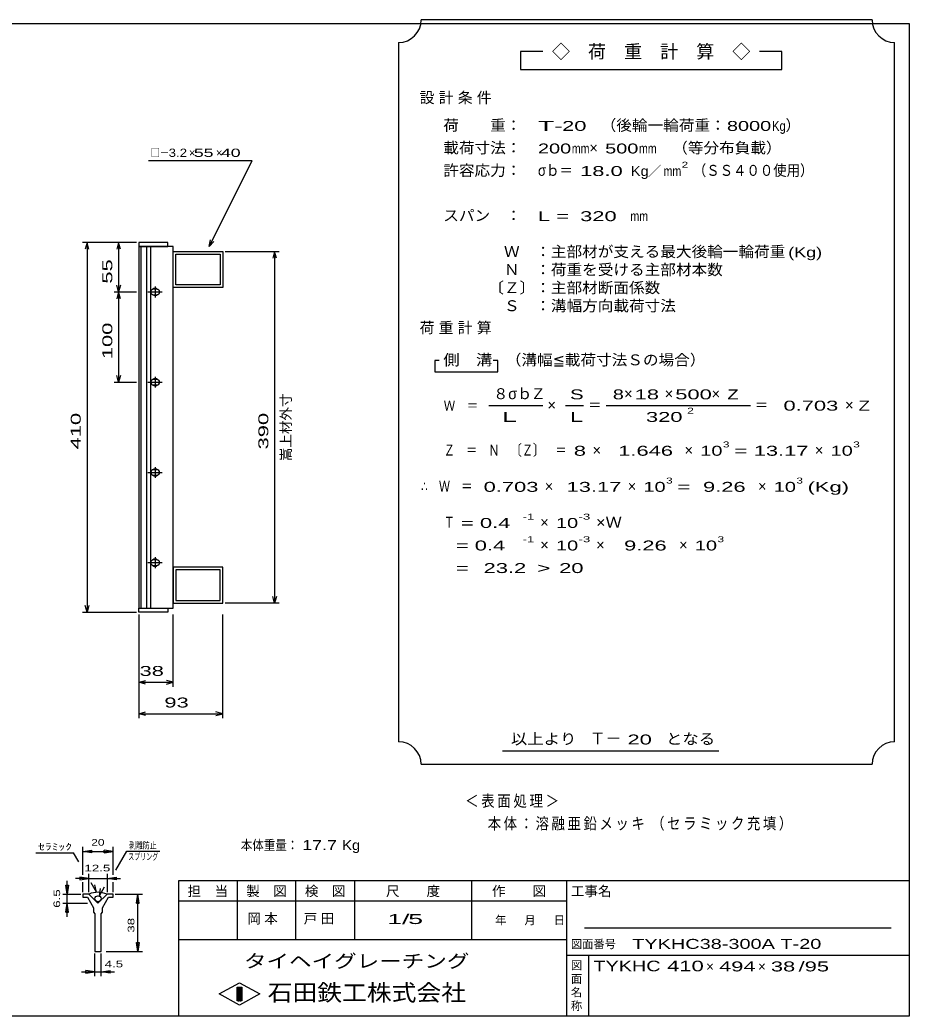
# Model space of a CAD drawing. Units: millimetres, scale not verified. Extents: x -910 to 864, y -642 to 529.
# Drawn here: x -121 to 864, y -575 to 529 of the extents above; entities that cross this region are included whole.
import ezdxf
from ezdxf.enums import TextEntityAlignment as Align

# ---------------------------------------------------------------- set-up
doc = ezdxf.new("R2010")
doc.units = ezdxf.units.MM
doc.header["$LTSCALE"] = 5
for name, color, linetype, lineweight in [('0_2', 150, 'Continuous', 25), ('16', 3, 'Continuous', 25), ('22', 2, 'Continuous', 25), ('32', 4, 'Continuous', 25)]:
    doc.layers.add(name, color=color, linetype=linetype, lineweight=lineweight)
doc.styles.add('ベクトル', font='')
doc.styles.get('ベクトル').set_extended_font_data('ベクトル')

msp = doc.modelspace()

# ---------------------------------------------------------------- linework, layer by layer
at = {"layer": '0_2'}
for p, q in [((-865.5, 525), (864.5, 525)), ((864.5, 525), (864.5, -575)), ((864.5, -425), (54.5, -425)), ((54.5, -425), (54.5, -575)), ((119.5, -425), (119.5, -490)), ((184.5, -490), (184.5, -425)), ((249.5, -425), (249.5, -490)), ((379.5, -490), (379.5, -425)), ((484.5, -425), (484.5, -575)), ((484.5, -447.5), (54.5, -447.5)), ((844.5, -477.5), (504.5, -477.5)), ((54.5, -490), (484.5, -490)), ((484.5, -507.5), (864.5, -507.5)), ((509.5, -575), (509.5, -507.5)), ((99.5, -550.5), (122, -538)), ((122, -538), (144.5, -550.5)), ((122, -563), (99.5, -550.5)), ((119.5, -543), (124.5, -543)), ((119.5, -558), (119.5, -543)), ((119.5, -543), (120.5, -543)), ((120.5, -543), (120.5, -558)), ((121.5, -558), (121.5, -543)), ((121.5, -543), (122.5, -543)), ((144.5, -550.5), (122, -563)), ((122.5, -543), (122.5, -558)), ((123.5, -558), (123.5, -543)), ((123.5, -543), (124.5, -543)), ((124.5, -543), (124.5, -558)), ((124.5, -543), (124.5, -558)), ((124.5, -558), (119.5, -558)), ((120.5, -558), (121.5, -558)), ((122.5, -558), (123.5, -558)), ((864.5, -575), (-865.5, -575))]:
    msp.add_line(p, q, dxfattribs=at)
at = {"layer": '16'}
for p, q in [((42.5, 282.5), (10.5, 282.5)), ((10.5, 282.5), (10.5, 278)), ((10.5, 278), (42.5, 278)), ((10.5, 278), (10.5, -123)), ((48.5, 278), (10.5, 278)), ((12.5, 278), (12.5, -123)), ((19.5, -123), (19.5, 278)), ((23.5, 278), (23.5, -123)), ((42.5, 278), (42.5, 282.5)), ((48.5, -123), (48.5, 278)), ((48.5, 272.5), (103.5, 272.5)), ((48.5, 232.5), (48.5, 272.5)), ((51.5, 269.5), (100.5, 269.5)), ((51.5, 235.5), (51.5, 269.5)), ((100.5, 269.5), (100.5, 235.5)), ((103.5, 272.5), (103.5, 232.5)), ((28.5, 233.5), (28.5, 221.5)), ((103.5, 232.5), (48.5, 232.5)), ((100.5, 235.5), (51.5, 235.5)), ((20.5, 227.5), (36.5, 227.5)), ((30.5, 230.5), (26.5, 230.5)), ((26.5, 224.5), (30.5, 224.5)), ((28.5, 133.5), (28.5, 121.5)), ((20.5, 127.5), (36.5, 127.5)), ((30.5, 130.5), (26.5, 130.5)), ((26.5, 124.5), (30.5, 124.5)), ((28.5, 33.5), (28.5, 21.5)), ((20.5, 27.5), (36.5, 27.5)), ((30.5, 30.5), (26.5, 30.5)), ((26.5, 24.5), (30.5, 24.5)), ((20.5, -72.5), (36.5, -72.5)), ((30.5, -69.5), (26.5, -69.5)), ((26.5, -75.5), (30.5, -75.5)), ((28.5, -66.5), (28.5, -78.5)), ((103.5, -77.5), (48.5, -77.5)), ((48.5, -77.5), (48.5, -117.5)), ((100.5, -80.5), (51.5, -80.5)), ((51.5, -80.5), (51.5, -114.5)), ((100.5, -114.5), (100.5, -80.5)), ((103.5, -117.5), (103.5, -77.5)), ((48.5, -117.5), (103.5, -117.5)), ((51.5, -114.5), (100.5, -114.5)), ((10.5, -123), (42.5, -123)), ((10.5, -127.5), (10.5, -123)), ((10.5, -123), (48.5, -123)), ((42.5, -127.5), (10.5, -127.5)), ((42.5, -123), (42.5, -127.5))]:
    msp.add_line(p, q, dxfattribs=at)
for centre, radius, start, end in [((26.5, 227.5), 3, 90, 270), ((28.5, 227.5), 4, 46.6, 133.4), ((28.5, 227.5), 4, 226.6, 313.4), ((30.5, 227.5), 3, 270, 90), ((26.5, 127.5), 3, 90, 270), ((28.5, 127.5), 4, 46.6, 133.4), ((28.5, 127.5), 4, 226.6, 313.4), ((30.5, 127.5), 3, 270, 90), ((26.5, 27.5), 3, 90, 270), ((28.5, 27.5), 4, 46.6, 133.4), ((28.5, 27.5), 4, 226.6, 313.4), ((30.5, 27.5), 3, 270, 90), ((26.5, -72.5), 3, 90, 270), ((28.5, -72.5), 4, 46.6, 133.4), ((28.5, -72.5), 4, 226.6, 313.4), ((30.5, -72.5), 3, 270, 90)]:
    msp.add_arc(centre, radius, start, end, dxfattribs=at)
at = {"layer": '22', "color": 4}
for p, q in [((823.5, 529), (323.5, 529)), ((298.5, 504), (298.5, -271)), ((848.5, -271), (848.5, 504)), ((458.5, 494), (433.5, 494)), ((433.5, 494), (433.5, 474)), ((723.5, 494), (698.5, 494)), ((723.5, 474), (723.5, 494)), ((433.5, 474), (723.5, 474)), ((136, 373), (21, 373)), ((88.5, 278), (136, 373)), ((8, 282.5), (-52, 282.5)), ((-47, 282.5), (-49, 275)), ((-45, 275), (-47, 282.5)), ((-47, 282.5), (-47, -127.5)), ((8, 282.5), (-17, 282.5)), ((-12, 282.5), (-14, 275)), ((-10, 275), (-12, 282.5)), ((-12, 282.5), (-12, 227.5)), ((88.5, 278), (90, 285.3)), ((88.5, 278), (93.5, 283.5)), ((106, 272.5), (166, 272.5)), ((161, 272.5), (159, 265)), ((163, 265), (161, 272.5)), ((161, 272.5), (161, -117.5)), ((-12, 227.5), (-14, 235)), ((-10, 235), (-12, 227.5)), ((-17, 227.5), (8, 227.5)), ((-12, 227.5), (-14, 220)), ((-10, 220), (-12, 227.5)), ((-12, 227.5), (-12, 127.5)), ((343.5, 151.5), (338.5, 151.5)), ((338.5, 151.5), (338.5, 139)), ((408.5, 151.5), (403.5, 151.5)), ((408.5, 139), (408.5, 151.5)), ((-12, 127.5), (-14, 135)), ((-10, 135), (-12, 127.5)), ((338.5, 139), (408.5, 139)), ((-17, 127.5), (8, 127.5)), ((398.5, 101.5), (458.5, 101.5)), ((483.5, 101.5), (503.5, 101.5)), ((528.5, 101.5), (688.5, 101.5)), ((161, -117.5), (159, -110)), ((163, -110), (161, -117.5)), ((-47, -127.5), (-49, -120)), ((-45, -120), (-47, -127.5)), ((166, -117.5), (106, -117.5)), ((-52, -127.5), (8, -127.5)), ((10.5, -130), (10.5, -210)), ((10.5, -130), (10.5, -245)), ((48.5, -210), (48.5, -130)), ((103.5, -245), (103.5, -130)), ((10.5, -205), (18, -203)), ((18, -207), (10.5, -205)), ((10.5, -205), (48.5, -205)), ((48.5, -205), (41, -203)), ((41, -207), (48.5, -205)), ((10.5, -240), (18, -238)), ((18, -242), (10.5, -240)), ((10.5, -240), (103.5, -240)), ((103.5, -240), (96, -238)), ((96, -242), (103.5, -240)), ((413.5, -281), (653.5, -281)), ((323.5, -296), (823.5, -296))]:
    msp.add_line(p, q, dxfattribs=at)
for centre, start, end in [((298.5, 529), 270, 0), ((848.5, 529), 180, 270), ((298.5, -296), 0, 90), ((848.5, -296), 90, 180)]:
    msp.add_arc(centre, 25, start, end, dxfattribs=at)
at = {"layer": '32'}
for p, q in [((-103.667, -394), (-62, -394)), ((-56.167, -404), (-62, -394)), ((-51.5, -418.5), (-51.5, -387.5)), ((-51.5, -392.5), (-41.5, -391)), ((-41.5, -394), (-51.5, -392.5)), ((-51.5, -392.5), (-18.167, -392.5)), ((-41.5, -394), (-41.5, -391)), ((-18.167, -392.5), (-28.167, -391)), ((-28.167, -394), (-28.167, -391)), ((-28.167, -394), (-18.167, -392.5)), ((-18.167, -418.5), (-18.167, -387.5)), ((-15.165, -413.333), (-2.998, -392.333)), ((-2.998, -392.333), (33.668, -392.333)), ((-44.833, -437.5), (-44.833, -417.5)), ((-24.833, -417.5), (-24.833, -437.5)), ((-69, -440), (-70.5, -430)), ((-70.5, -430), (-67.5, -430)), ((-69, -440), (-69, -425)), ((-67.5, -430), (-69, -440)), ((-44.833, -422.5), (-59.833, -422.5)), ((-44.833, -422.5), (-54.833, -421)), ((-54.833, -421), (-54.833, -424)), ((-54.833, -424), (-44.833, -422.5)), ((-51.5, -437.5), (-51.5, -426.5)), ((-44.833, -422.5), (-24.833, -422.5)), ((-36.5, -437.5), (-42.333, -427.5)), ((-36.5, -437.5), (-38.333, -429.667)), ((-24.833, -422.5), (-14.833, -421)), ((-14.833, -424), (-24.833, -422.5)), ((-24.833, -422.5), (-9.833, -422.5)), ((-18.167, -437.5), (-18.167, -426.5)), ((-14.833, -421), (-14.833, -424)), ((-74, -440), (-54, -440)), ((-69, -450), (-69, -440)), ((-51.5, -440), (-51.5, -443.333)), ((-44.833, -440), (-51.5, -440)), ((-34.833, -450), (-44.833, -440)), ((-24.833, -440), (-34.833, -450)), ((-33.165, -441.667), (-27.498, -431.667)), ((-33.165, -441.667), (-31.998, -433.666)), ((-18.167, -440), (-24.833, -440)), ((-18.167, -443.333), (-18.167, -440)), ((-15.667, -440), (14.333, -440)), ((7.833, -450), (9.333, -440)), ((10.833, -450), (9.333, -440)), ((9.333, -503.333), (9.333, -440)), ((-74, -450), (-46.5, -450)), ((-70.5, -460), (-69, -450)), ((-67.5, -460), (-69, -450)), ((-69, -465), (-69, -450)), ((-51.5, -443.333), (-46.5, -443.333)), ((-46.5, -443.333), (-39.833, -455)), ((-29.833, -455), (-23.167, -443.333)), ((-23.167, -443.333), (-18.167, -443.333)), ((7.833, -450), (10.833, -450)), ((-70.5, -460), (-67.5, -460)), ((-39.833, -455), (-39.833, -460)), ((-39.833, -460), (-38.167, -461.667)), ((-38.167, -461.667), (-38.167, -503.333)), ((-31.5, -461.667), (-29.833, -460)), ((-31.5, -503.333), (-31.5, -461.667)), ((-29.833, -460), (-29.833, -455)), ((9.333, -503.333), (7.833, -493.333)), ((7.833, -493.333), (10.833, -493.333)), ((10.833, -493.333), (9.333, -503.333)), ((-38.167, -503.333), (-31.5, -503.333)), ((-38.167, -530.833), (-38.167, -505.833)), ((-31.5, -530.833), (-31.5, -505.833)), ((-25.667, -503.333), (14.333, -503.333)), ((-53.167, -525.833), (-38.167, -525.833)), ((-38.167, -525.833), (-48.167, -524.333)), ((-48.167, -527.333), (-48.167, -524.333)), ((-48.167, -527.333), (-38.167, -525.833)), ((-38.167, -525.833), (-31.5, -525.833)), ((-31.5, -525.833), (-21.5, -524.333)), ((-21.5, -527.333), (-31.5, -525.833)), ((-31.5, -525.833), (-16.5, -525.833)), ((-21.5, -527.333), (-21.5, -524.333))]:
    msp.add_line(p, q, dxfattribs=at)
msp.add_circle((-34.833, -445), 3.333, dxfattribs=at)
msp.add_arc((-35.002, -462.839), 25, 66, 113, dxfattribs=at)

# ---------------------------------------------------------------- texts
at = {"layer": '0_2', "style": 'ベクトル'}
for s, height, p in [('担\u3000当', 11, (64.5, -436.5)), ('製\u3000図', 11, (129.5, -436.5)), ('検\u3000図', 11, (194.5, -436.5)), ('尺\u3000\u3000度', 11, (284.5, -436.5)), ('作\u3000\u3000図', 11, (402, -436.5)), ('工事名', 11, (489.5, -436.5)), ('年', 9.164, (405.5, -468.75)), ('月', 9.164, (438, -468.75)), ('日', 9.164, (470.5, -468.75)), ('図面番号', 9.164, (489.5, -495.25)), ('図', 9.164, (489.5, -518.75)), ('面', 9.164, (489.5, -533.75)), ('名', 9.164, (489.5, -548.75)), ('称', 9.164, (489.5, -563.75))]:
    msp.add_text(s, height=height, dxfattribs=at).set_placement(p, align=Align.MIDDLE_LEFT)
at = {"layer": '0_2', "color": 222, "style": 'ベクトル'}
for s, height, width, p in [('タイヘイグレーチング', 14.66, 1.25, (127, -514)), ('石田鉄工株式会社', 18.33, 1.1, (153.25, -549))]:
    msp.add_text(s, height=height, dxfattribs=dict(at, width=width)).set_placement(p, align=Align.MIDDLE_LEFT)
at = {"layer": '22', "style": 'ベクトル'}
for s, height, p in [('◇\u3000荷\u3000重\u3000計\u3000算\u3000◇', 14.66, (468.5, 494)), ('）', 12.1, (727.5, 412.25)), ('×', 12.1, (510, 387.25)), ('×', 9.164, (66, 381.75)), ('×', 9.164, (96, 381.75)), ('／', 11, (574.75, 361.5)), ('σｂ', 12.1, (420, 114.75)), ('８', 12.1, (403.5, 114.75)), ('Ｚ', 12.1, (445, 114.75)), ('×', 12.1, (548.5, 114.75)), ('×', 12.1, (593.5, 114.75)), ('×', 12.1, (645.5, 114.75)), ('×', 12.1, (463.5, 102.25)), ('×', 12.1, (793.5, 102.25)), ('×', 12.1, (513.5, 52.25)), ('×', 12.1, (615.5, 52.25)), ('×', 12.1, (760, 52.25)), ('×', 12.1, (460.5, 12.25)), ('×', 12.1, (552.5, 12.25)), ('×', 12.1, (697, 12.25)), ('×', 12.1, (455.5, -27.75)), ('×', 12.1, (455.5, -52.75)), ('×', 12.1, (517.5, -52.75)), ('×', 12.1, (609.5, -52.75)), ('Ｔ－', 12.83, (510.5, -267.25)), ('×', 11, (639.5, -520)), ('×', 11, (697, -520))]:
    msp.add_text(s, height=height, dxfattribs=at).set_placement(p, align=Align.MIDDLE_LEFT)
for s, height, width, p in [('荷\u3000\u3000重：\u3000', 12.1, 1.05, (348, 412.25)), ('（後輪一輪荷重：', 12.1, 1.05, (522.5, 412.25)), ('T-', 11, 2, (453, 411.5)), (' 20 ', 11, 1.65, (473, 411.5)), ('8000', 11, 1.5, (662.5, 411.5)), ('Kg', 11, 0.85, (712.5, 411.5)), ('□－', 9.164, 0.8, (23.5, 381.75)), ('3.2', 9.164, 1.2, (43.5, 381.75)), (' 40 ', 9.164, 1.6, (96, 381.75)), ('載荷寸法：\u3000', 12.1, 1.05, (348, 387.25)), ('200', 11, 1.5, (453, 386.5)), ('mm', 11, 0.8, (490.5, 386.5)), ('500', 11, 1.5, (527.5, 386.5)), ('mm', 11, 0.8, (565, 386.5)), ('\u3000（等分布負載）', 12.1, 1.05, (584.5, 387.25)), (' 55 ', 9.164, 1.6, (66, 381.75)), ('許容応力：\u3000', 12.1, 1.05, (348, 362.25)), ('σｂ＝', 12.1, 0.9, (453, 362.25)), (' 18.0', 11, 1.65, (493, 361.5)), ('Kg', 11, 1.1, (556, 361.5)), ('mm', 11, 0.8, (592.25, 361.5)), ('2', 6.598, 1.5, (612.25, 368.5)), ('（ＳＳ４００使用）', 12.1, 0.9, (624.75, 362.25)), ('スパン\u3000：\u3000', 12.1, 1.05, (348, 312.25)), ('L = ', 11, 1.65, (453, 311.5)), (' 320 ', 11, 1.65, (493, 311.5)), ('mm', 11, 0.8, (555.5, 311.5)), ('\u3000Ｗ\u3000：主部材が支える最大後輪一輪荷重', 12.1, 1.05, (398, 272.25)), ('(Kg)', 11, 1.35, (730.5, 271.5)), ('\u3000Ｎ\u3000：荷重を受ける主部材本数', 12.1, 1.05, (398, 252.25)), ('〔Ｚ〕：主部材断面係数', 12.1, 1.05, (398, 232.25)), ('\u3000Ｓ\u3000：溝幅方向載荷寸法', 12.1, 1.05, (398, 212.25)), ('側\u3000溝', 12.1, 1.1, (348, 152.25)), ('\u3000（溝幅≦載荷寸法Ｓの場合）', 12.1, 1.05, (400, 152.25)), ('S', 11, 1.55, (488.5, 114)), ('8', 11, 1.5, (536, 114)), (' 18 ', 11, 1.65, (553.5, 114)), (' 500 ', 11, 1.65, (598.5, 114)), ('Z', 11, 1.4, (663, 114)), ('Ｗ\u3000＝', 11, 0.85, (348.5, 101.5)), ('＝', 12.1, 0.9, (508.5, 102.25)), ('2', 6.598, 1.5, (618.5, 96)), ('＝', 12.1, 0.9, (693.5, 102.25)), (' 0.703', 11, 1.65, (718.5, 101.5)), ('Z', 11, 1.4, (808.5, 101.5)), ('L', 11, 1.8, (488.5, 89)), (' 320 ', 11, 1.65, (566, 89)), ('Ｚ\u3000＝\u3000Ｎ\u3000〔Ｚ〕\u3000＝', 12.1, 0.75, (348.5, 52.25)), (' 8 ', 11, 1.65, (486, 51.5)), ('  1.646', 11, 1.65, (528.5, 51.5)), ('10', 11, 1.5, (633, 51.5)), ('3', 6.598, 1.5, (658, 58.5)), (' 13.17', 11, 1.65, (685.5, 51.5)), ('10', 11, 1.5, (777.5, 51.5)), ('3', 6.598, 1.5, (802.5, 58.5)), ('=', 11, 1.7, (670.5, 51.5)), ('∴\u3000Ｗ\u3000＝', 12.1, 0.75, (323.5, 12.25)), (' 0.703', 11, 1.65, (386, 11.5)), (' 13.17', 11, 1.65, (478, 11.5)), ('10', 11, 1.5, (570, 11.5)), ('3', 6.598, 1.5, (595, 18.5)), ('=', 11, 1.7, (607.5, 11.5)), ('  9.26', 11, 1.65, (622.5, 11.5)), ('10', 11, 1.5, (714.5, 11.5)), ('3', 6.598, 1.5, (739.5, 18.5)), ('(Kg)', 11, 1.65, (752, 11.5)), ('Ｔ', 12.1, 0.75, (348.5, -27.75)), ('-1', 6.598, 1.65, (436, -21.5)), ('-3', 6.598, 1.65, (498, -21.5)), ('×Ｗ', 12.1, 1.1, (517.5, -27.75)), (' = 0.4', 11, 1.65, (361, -28.5)), ('10', 11, 1.5, (473, -28.5)), ('-1', 6.598, 1.65, (436, -46.5)), ('-3', 6.598, 1.65, (498, -46.5)), ('3', 6.598, 1.5, (652, -46.5)), ('  = 0.4', 11, 1.65, (348.5, -53.5)), ('10', 11, 1.5, (473, -53.5)), ('  9.26', 11, 1.65, (535, -53.5)), ('10', 11, 1.5, (627, -53.5)), ('  =', 11, 1.65, (348.5, -78.5)), (' 23.2', 11, 1.65, (386, -78.5)), ('>', 11, 1.7, (452.25, -78.5)), (' 20 ', 11, 1.65, (469.75, -78.5)), (' 38 ', 11, 1.65, (4.5, -192.5)), (' 93 ', 11, 1.65, (32, -227.5)), ('以上より\u3000', 12.1, 1.1, (423, -267.75)), (' 20 ', 11, 1.65, (545.5, -268.5)), ('となる', 12.1, 1.1, (595, -267.75)), ('本体重量：', 11, 0.85, (123.5, -385.5)), (' 17.7', 11, 1.35, (186, -385.5)), ('Kg', 11, 1.1, (236, -385.5)), ('1/', 11, 2, (286, -467.5)), (' 5 ', 11, 2, (301, -467.5)), ('TYKHC38-300A T-20', 11, 1.5, (557.5, -495)), ('TYKHC', 11.73, 1.4, (514.5, -519.5)), (' 410 ', 11.73, 1.55, (589.5, -519.5)), (' 494 ', 11, 1.65, (647, -520)), (' 38 ', 11, 1.65, (704.5, -520)), ('/', 11, 1.65, (742, -520)), (' 95 ', 11, 1.65, (742, -520))]:
    msp.add_text(s, height=height, dxfattribs=dict(at, width=width)).set_placement(p, align=Align.MIDDLE_LEFT)
at = {"layer": '22', "style": 'ベクトル', "width": 1.65}
for s, p in [(' 55 ', (-24.5, 230)), (' 100 ', (-24.5, 146.25)), (' 410 ', (-59.5, 46.25)), (' 390', (148.5, 46.25))]:
    msp.add_text(s, height=11, rotation=90, dxfattribs=at).set_placement(p, align=Align.MIDDLE_LEFT)
at = {"layer": '22', "style": 'ベクトル'}
msp.add_text('嵩上材外寸', height=11, rotation=90, dxfattribs=at).set_placement((173.5, 40), align=Align.MIDDLE_LEFT)
at = {"layer": '22', "attachment_point": 4, "style": 'ベクトル'}
for s, insert, char_height in [('\\T1.28;設計条件', (321.75, 442.25), 12.1), ('\\T1.28;荷重計算', (321.75, 187.25), 12.1), ('\\T1.5;\\W2;\\~L\\~', (401, 89), 11), ('\\T1.2;\\W0.85;＜表面処理＞', (372.25, -337.25), 12.83), ('\\T1.19;\\W0.85;本体：溶融亜鉛メッキ', (397.25, -362.25), 12.83), ('\\T1.19;\\W0.85;（セラミック充填）', (578.5, -362.25), 12.83), ('\\T1.25;岡本\u3000', (130.75, -467.5), 11), ('\\T1.25;戸田\u3000', (193.25, -467.5), 11)]:
    msp.add_mtext(s, dxfattribs=dict(at, insert=insert, char_height=char_height))
at = {"layer": '32', "color": 2, "style": 'ベクトル'}
for s, width, p in [('ｾﾗﾐｯｸ', 1.5, (-101.167, -387.5)), ('20', 1.35, (-42.333, -382.5)), ('剥離防止', 0.75, (-0.498, -385.833)), ('スプリング', 0.65, (-1.332, -398.333)), ('12.5', 1.5, (-49.833, -411)), (' 4.5 ', 1.5, (-31.5, -517.333))]:
    msp.add_text(s, height=7.331, dxfattribs=dict(at, width=width)).set_placement(p, align=Align.MIDDLE_LEFT)
at = {"layer": '32', "color": 2, "style": 'ベクトル', "width": 1.5}
for s, p in [('6.5', (-80.5, -455)), (' 38 ', (1.833, -486.667))]:
    msp.add_text(s, height=7.331, rotation=90, dxfattribs=at).set_placement(p, align=Align.MIDDLE_LEFT)

doc.saveas('drawing.dxf')
